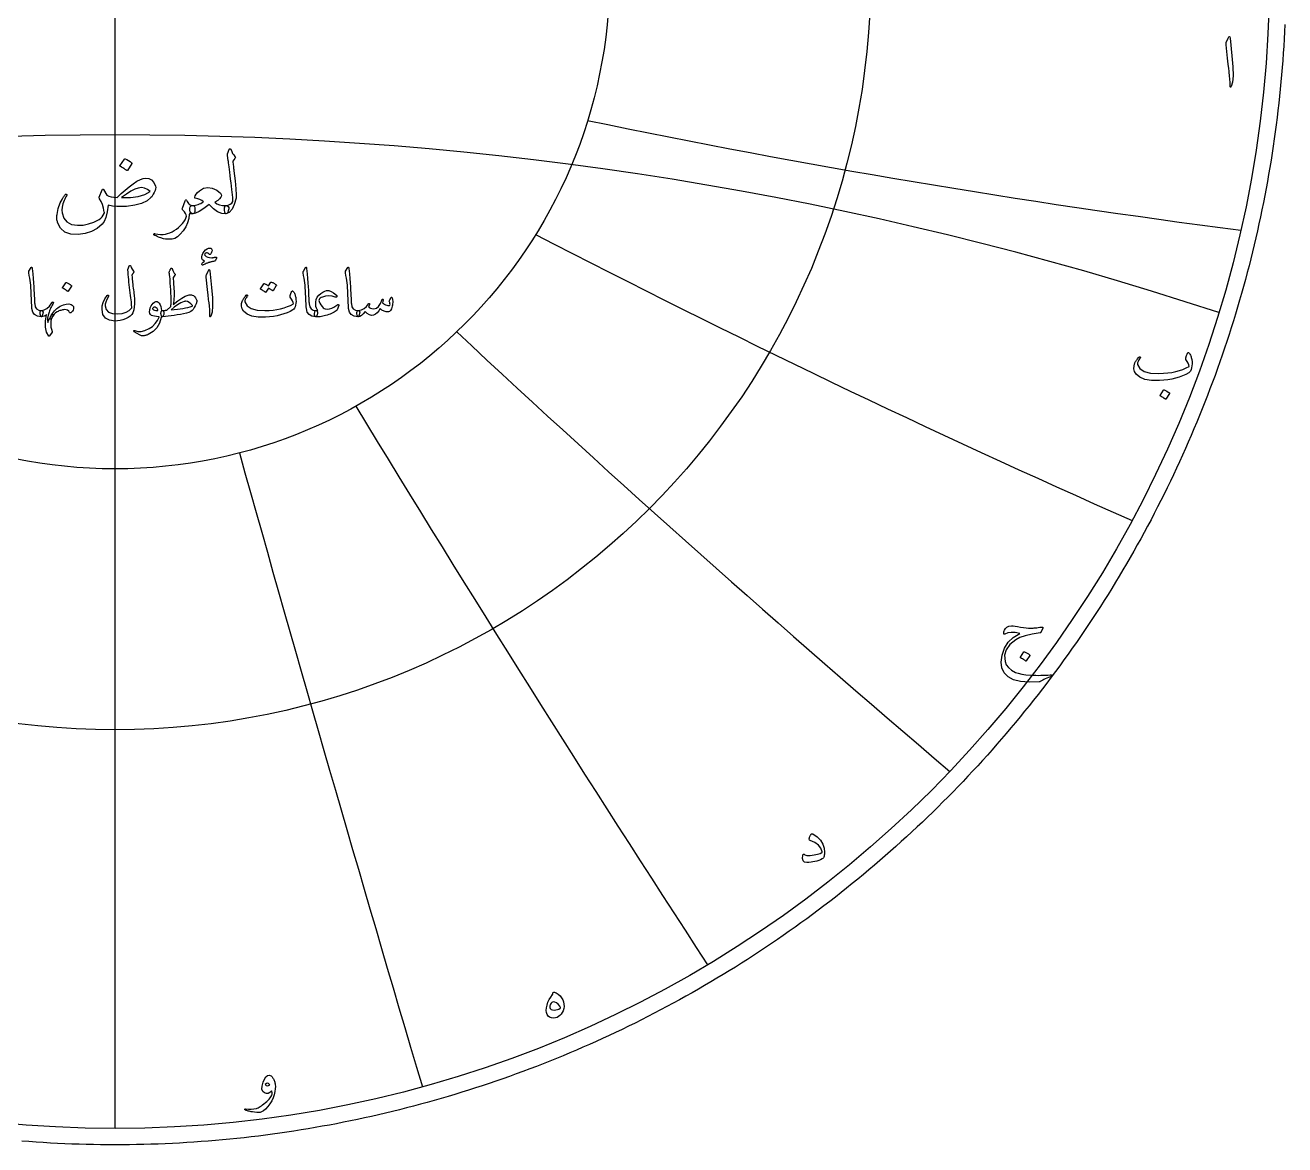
# Model space of a CAD drawing. Header units: millimetres. Extents: x -62 to 62, y -62 to 63.
# Drawn here: x -4.7 to 61.6, y -61.6 to -2.7 of the extents above; entities that cross this region are included whole.
import ezdxf

# ---------------------------------------------------------------- set-up
doc = ezdxf.new("R2010")
doc.units = ezdxf.units.MM
for name, color, linetype in [('CUT_OUTER', 1, 'Continuous'), ('ENGRAVE', 7, 'Continuous'), ('ENGRAVE_FINE', 8, 'Continuous'), ('TEXT', 5, 'Continuous')]:
    doc.layers.add(name, color=color, linetype=linetype)

msp = doc.modelspace()

# ---------------------------------------------------------------- linework, layer by layer
at = {"layer": 'CUT_OUTER'}
msp.add_lwpolyline([(61.5557, -2.6455), (61.5383, -3.0232), (61.5186, -3.4007), (61.4966, -3.7781), (61.4722, -4.1554), (61.4456, -4.5325), (61.4166, -4.9094), (61.3853, -5.2862), (61.3517, -5.6627), (61.3158, -6.0391), (61.2776, -6.4152), (61.2371, -6.7911), (61.1943, -7.1667), (61.1491, -7.542), (61.1017, -7.9171), (61.052, -8.2919), (61, -8.6663), (60.9456, -9.0404), (60.889, -9.4142), (60.8301, -9.7876), (60.7689, -10.1607), (60.7054, -10.5334), (60.6396, -10.9057), (60.5716, -11.2775), (60.5012, -11.649), (60.4286, -12.02), (60.3537, -12.3906), (60.2766, -12.7606), (60.1971, -13.1303), (60.1154, -13.4994), (60.0315, -13.868), (59.9453, -14.2361), (59.8568, -14.6036), (59.7661, -14.9706), (59.6731, -15.3371), (59.5778, -15.7029), (59.4804, -16.0682), (59.3807, -16.4328), (59.2787, -16.7969), (59.1745, -17.1603), (59.0681, -17.5231), (58.9595, -17.8852), (58.8486, -18.2466), (58.7356, -18.6073), (58.6203, -18.9674), (58.5028, -19.3267), (58.3831, -19.6853), (58.2612, -20.0432), (58.1372, -20.4003), (58.0109, -20.7566), (57.8824, -21.1122), (57.7518, -21.4669), (57.619, -21.8209), (57.484, -22.174), (57.3469, -22.5263), (57.2076, -22.8778), (57.0661, -23.2284), (56.9225, -23.5781), (56.7768, -23.9269), (56.6289, -24.2748), (56.4789, -24.6218), (56.3267, -24.9679), (56.1725, -25.3131), (56.0161, -25.6573), (55.8576, -26.0005), (55.697, -26.3427), (55.5344, -26.684), (55.3696, -27.0242), (55.2027, -27.3635), (55.0338, -27.7017), (54.8628, -28.0388), (54.6897, -28.3749), (54.5146, -28.71), (54.3374, -29.0439), (54.1581, -29.3768), (53.9769, -29.7085), (53.7936, -30.0392), (53.6082, -30.3687), (53.4209, -30.6971), (53.2315, -31.0243), (53.0402, -31.3503), (52.8468, -31.6752), (52.6515, -31.9988), (52.4541, -32.3213), (52.2548, -32.6425), (52.0535, -32.9625), (51.8503, -33.2813), (51.6451, -33.5988), (51.438, -33.9151), (51.2289, -34.2301), (51.0179, -34.5438), (50.805, -34.8562), (50.5902, -35.1672), (50.3734, -35.477), (50.1548, -35.7854), (49.9343, -36.0925), (49.7119, -36.3982), (49.4876, -36.7025), (49.2615, -37.0055), (49.0335, -37.307), (48.8037, -37.6072), (48.572, -37.906), (48.3385, -38.2033), (48.1032, -38.4992), (47.866, -38.7936), (47.6271, -39.0866), (47.3864, -39.3781), (47.1439, -39.6681), (46.8996, -39.9566), (46.6535, -40.2436), (46.4057, -40.5291), (46.1562, -40.8131), (45.9049, -41.0955), (45.6519, -41.3764), (45.3971, -41.6558), (45.1407, -41.9335), (44.8825, -42.2097), (44.6227, -42.4843), (44.3612, -42.7573), (44.098, -43.0287), (43.8331, -43.2985), (43.5666, -43.5666), (43.2985, -43.8331), (43.0287, -44.098), (42.7573, -44.3612), (42.4843, -44.6227), (42.2097, -44.8825), (41.9335, -45.1407), (41.6558, -45.3971), (41.3764, -45.6519), (41.0955, -45.9049), (40.8131, -46.1562), (40.5291, -46.4057), (40.2436, -46.6535), (39.9566, -46.8996), (39.6681, -47.1439), (39.3781, -47.3864), (39.0866, -47.6271), (38.7936, -47.866), (38.4992, -48.1032), (38.2033, -48.3385), (37.906, -48.572), (37.6072, -48.8037), (37.307, -49.0335), (37.0055, -49.2615), (36.7025, -49.4876), (36.3982, -49.7119), (36.0925, -49.9343), (35.7854, -50.1548), (35.477, -50.3734), (35.1672, -50.5902), (34.8562, -50.805), (34.5438, -51.0179), (34.2301, -51.2289), (33.9151, -51.438), (33.5988, -51.6451), (33.2813, -51.8503), (32.9625, -52.0535), (32.6425, -52.2548), (32.3213, -52.4541), (31.9988, -52.6515), (31.6752, -52.8468), (31.3503, -53.0402), (31.0243, -53.2315), (30.6971, -53.4209), (30.3687, -53.6082), (30.0392, -53.7936), (29.7085, -53.9769), (29.3768, -54.1581), (29.0439, -54.3374), (28.71, -54.5146), (28.3749, -54.6897), (28.0388, -54.8628), (27.7017, -55.0338), (27.3635, -55.2027), (27.0242, -55.3696), (26.684, -55.5344), (26.3427, -55.697), (26.0005, -55.8576), (25.6573, -56.0161), (25.3131, -56.1725), (24.9679, -56.3267), (24.6218, -56.4789), (24.2748, -56.6289), (23.9269, -56.7768), (23.5781, -56.9225), (23.2284, -57.0661), (22.8778, -57.2076), (22.5263, -57.3469), (22.174, -57.484), (21.8209, -57.619), (21.4669, -57.7518), (21.1122, -57.8824), (20.7566, -58.0109), (20.4003, -58.1372), (20.0432, -58.2612), (19.6853, -58.3831), (19.3267, -58.5028), (18.9674, -58.6203), (18.6073, -58.7356), (18.2466, -58.8486), (17.8852, -58.9595), (17.5231, -59.0681), (17.1603, -59.1745), (16.7969, -59.2787), (16.4328, -59.3807), (16.0682, -59.4804), (15.7029, -59.5778), (15.3371, -59.6731), (14.9706, -59.7661), (14.6036, -59.8568), (14.2361, -59.9453), (13.868, -60.0315), (13.4994, -60.1154), (13.1303, -60.1971), (12.7606, -60.2766), (12.3906, -60.3537), (12.02, -60.4286), (11.649, -60.5012), (11.2775, -60.5716), (10.9057, -60.6396), (10.5334, -60.7054), (10.1607, -60.7689), (9.7876, -60.8301), (9.4142, -60.889), (9.0404, -60.9456), (8.6663, -61), (8.2919, -61.052), (7.9171, -61.1017), (7.542, -61.1491), (7.1667, -61.1943), (6.7911, -61.2371), (6.4152, -61.2776), (6.0391, -61.3158), (5.6627, -61.3517), (5.2862, -61.3853), (4.9094, -61.4166), (4.5325, -61.4456), (4.1554, -61.4722), (3.7781, -61.4966), (3.4007, -61.5186), (3.0232, -61.5383), (2.6455, -61.5557), (2.2678, -61.5708), (1.89, -61.5835), (1.512, -61.5939), (1.1341, -61.6021), (0.7561, -61.6079), (0.378, -61.6113), (0, -61.6125), (-0.378, -61.6113), (-0.7561, -61.6079), (-1.1341, -61.6021), (-1.512, -61.5939), (-1.89, -61.5835), (-2.2678, -61.5708), (-2.6455, -61.5557), (-3.0232, -61.5383), (-3.4007, -61.5186), (-3.7781, -61.4966), (-4.1554, -61.4722), (-4.5325, -61.4456), (-4.9094, -61.4166)], dxfattribs=at)
at = {"layer": 'ENGRAVE'}
for points in [[(0, -60.75), (0, 60.75)], [(0, -60.75), (0, -26.0306)]]:
    msp.add_lwpolyline(points, dxfattribs=at)
for radius in [60.75, 39.7663, 26.0306]:
    msp.add_circle((0, 0), radius, dxfattribs=at)
for centre, radius, start, end in [((117.4968, 438.5039), 455.711, 258.272169, 262.655164), ((283.708, 491.3967), 568.8078, 242.62174, 246.128136), ((534.9284, 534.9284), 757.5475, 226.9686481, 229.5984454), ((982.6783, 567.3496), 1135.3958, 211.3135506, 213.0667487), ((2192.0063, 587.3463), 2269.6803, 195.6571114, 196.5337104)]:
    msp.add_arc(centre, radius, start, end, dxfattribs=at)
at = {"layer": 'ENGRAVE_FINE'}
msp.add_arc((0, -193.4019), 184.9493, 71.697291, 108.302709, dxfattribs=at)
at = {"layer": 'TEXT'}
for points in [[(58.5743, -3.3685), (58.6109, -3.2976), (58.6404, -3.2727), (58.6626, -3.2938), (58.6777, -3.3608), (58.7659, -4.2997), (58.8183, -4.876), (58.8301, -5.3363), (58.8011, -5.6808), (58.7314, -5.9093), (58.7187, -5.928), (58.7074, -5.938), (58.6976, -5.9395), (58.6892, -5.9323), (58.6825, -5.921), (58.6777, -5.9064), (58.6749, -5.8884), (58.6739, -5.8671), (58.6739, -5.7011), (58.6662, -5.5251), (58.6509, -5.339), (58.6279, -5.1428), (58.6229, -5.0916), (58.6078, -4.9531), (58.5826, -4.7275), (58.5474, -4.4147), (58.4631, -3.7211), (58.4612, -3.6842), (58.4631, -3.6502), (58.4689, -3.619), (58.4785, -3.5908)], [(5.916, -9.4432), (5.9484, -9.365), (5.9735, -9.303), (5.9915, -9.2572), (6.0023, -9.2276), (6.0107, -9.2087), (6.0214, -9.1953), (6.0346, -9.1872), (6.0502, -9.1845), (6.0678, -9.1875), (6.0825, -9.1965), (6.0942, -9.2114), (6.1029, -9.2324), (6.1427, -9.3351), (6.1903, -9.4276), (6.2457, -9.5099), (6.3089, -9.5821), (6.3265, -9.6051), (6.3316, -9.6312), (6.3241, -9.6602), (6.3041, -9.6923), (6.1987, -9.8408), (6.2059, -9.9072), (6.213, -9.9725), (6.2202, -10.0366), (6.2274, -10.0994), (6.2346, -10.1611), (6.2418, -10.2216), (6.249, -10.2809), (6.2562, -10.3389), (6.3223, -10.8767), (6.3627, -11.297), (6.3774, -11.6), (6.3663, -11.7856), (6.2759, -12.1224), (6.158, -12.3712), (6.0125, -12.532), (5.8394, -12.6048), (5.8346, -12.6048), (5.8298, -12.6048), (5.825, -12.6048), (5.8202, -12.6048), (5.7918, -12.5778), (5.7735, -12.5162), (5.7655, -12.4197), (5.7675, -12.2886), (5.772, -12.2401), (5.7855, -12.2048), (5.808, -12.1826), (5.8394, -12.1736), (5.961, -12.1494), (6.0622, -12.1054), (6.143, -12.0416), (6.2035, -11.9581), (6.1994, -11.8578), (6.1921, -11.7437), (6.1815, -11.6159), (6.1675, -11.4743), (6.1506, -11.3195), (6.131, -11.1521), (6.1087, -10.9722), (6.0837, -10.7797), (6.0607, -10.5904), (6.0394, -10.4204), (6.0199, -10.2695), (6.0023, -10.1378), (5.987, -10.0252), (5.9747, -9.9318), (5.9654, -9.8575), (5.9592, -9.8024), (5.9113, -9.5294), (5.9098, -9.5024), (5.9101, -9.4791), (5.9122, -9.4593), (5.916, -9.4432)], [(0.4934, -9.7258), (0.4994, -9.7198), (0.5078, -9.7162), (0.5186, -9.715), (0.5317, -9.7162), (0.6248, -9.7539), (0.7126, -9.8), (0.7949, -9.8545), (0.8718, -9.9174), (0.8793, -9.927), (0.8826, -9.9366), (0.8817, -9.9461), (0.8766, -9.9557), (0.6515, -10.3198), (0.6431, -10.3285), (0.6323, -10.3306), (0.6191, -10.3261), (0.6036, -10.315), (0.5901, -10.3054), (0.5689, -10.291), (0.5398, -10.2719), (0.503, -10.2479), (0.4578, -10.2192), (0.4036, -10.1857), (0.3404, -10.1473), (0.2683, -10.1042), (0.2587, -10.097), (0.2539, -10.0899), (0.2539, -10.0827), (0.2587, -10.0755)], [(1.6143, -10.7222), (1.7814, -10.7467), (1.9233, -10.8252), (2.0401, -10.9575), (2.1317, -11.1437), (2.1419, -11.215), (2.1341, -11.2946), (2.1083, -11.3826), (2.0646, -11.479), (2.0143, -11.5719), (1.9688, -11.6491), (1.9281, -11.7108), (1.8922, -11.7569), (1.6826, -11.9293), (1.3988, -12.0635), (1.0407, -12.1593), (0.6084, -12.2168), (0.3482, -12.2293), (0.0994, -12.2239), (-0.138, -12.2006), (-0.3641, -12.1593), (-0.4174, -12.5105), (-0.4862, -12.7928), (-0.5706, -13.0063), (-0.6706, -13.1509), (-0.9329, -13.3739), (-1.2311, -13.5401), (-1.5652, -13.6494), (-1.9353, -13.7018), (-2.3248, -13.6835), (-2.6359, -13.5712), (-2.8685, -13.3649), (-3.0227, -13.0646), (-3.0359, -13.0181), (-3.0466, -12.9694), (-3.055, -12.9187), (-3.061, -12.8658), (-3.064, -12.8112), (-3.0634, -12.7551), (-3.0592, -12.6974), (-3.0514, -12.6383), (-3.0347, -12.5337), (-3.0131, -12.4305), (-2.9868, -12.3289), (-2.9556, -12.2287), (-2.92, -12.1304), (-2.8802, -12.0341), (-2.8362, -11.94), (-2.788, -11.8479), (-2.7666, -11.8105), (-2.7455, -11.7748), (-2.7246, -11.741), (-2.7041, -11.709), (-2.6842, -11.6787), (-2.6652, -11.6503), (-2.6471, -11.6237), (-2.6299, -11.5988), (-2.6176, -11.5847), (-2.6047, -11.576), (-2.5913, -11.5728), (-2.5772, -11.5749), (-2.5622, -11.5805), (-2.5508, -11.588), (-2.5431, -11.5973), (-2.5389, -11.6084), (-2.5377, -11.621), (-2.5389, -11.6347), (-2.5425, -11.6497), (-2.5485, -11.6659), (-2.5835, -11.7189), (-2.6167, -11.7772), (-2.6482, -11.841), (-2.6778, -11.9102), (-2.7401, -12.0871), (-2.7784, -12.2539), (-2.7928, -12.4105), (-2.7832, -12.5569), (-2.6937, -12.835), (-2.5305, -13.0371), (-2.2937, -13.1631), (-1.9832, -13.2131), (-1.6832, -13.1991), (-1.3916, -13.1425), (-1.1084, -13.0434), (-0.8335, -12.9018), (-0.7506, -12.8428), (-0.679, -12.7712), (-0.6188, -12.6871), (-0.57, -12.5904), (-0.5644, -12.5769), (-0.5617, -12.5605), (-0.562, -12.541), (-0.5653, -12.5185), (-0.6075, -12.3042), (-0.6623, -12.1162), (-0.7296, -11.9545), (-0.8096, -11.8192), (-0.8254, -11.7943), (-0.8347, -11.7725), (-0.8374, -11.7536), (-0.8335, -11.7377), (-0.685, -11.3449), (-0.6638, -11.3153), (-0.6431, -11.303), (-0.623, -11.3081), (-0.6036, -11.3305), (-0.4263, -11.6323), (-0.3314, -11.6772), (-0.2096, -11.7114), (-0.0608, -11.7347), (0.115, -11.7473), (0.3236, -11.544), (0.5329, -11.3557), (0.7428, -11.1823), (0.9533, -11.024), (1.1545, -10.8919), (1.3317, -10.7976), (1.485, -10.741), (1.6143, -10.7222)], [(1.8491, -11.4311), (1.7021, -11.3192), (1.5485, -11.2515), (1.3883, -11.2282), (1.2215, -11.2491), (1.0407, -11.3129), (0.8335, -11.418), (0.6, -11.5644), (0.3401, -11.7521), (0.8135, -11.7536), (1.2227, -11.7006), (1.5679, -11.5931), (1.8491, -11.4311)], [(5.8394, -12.1736), (5.9095, -12.1841), (5.9568, -12.2156), (5.9813, -12.268), (5.9831, -12.3413), (5.9598, -12.4548), (5.928, -12.5365), (5.8879, -12.5865), (5.8394, -12.6048), (5.6187, -12.5847), (5.3975, -12.4958), (5.1756, -12.338), (4.9532, -12.1114), (4.6727, -12.329), (4.4346, -12.4838), (4.2391, -12.5757), (4.0861, -12.6048), (4.0355, -12.5934), (3.9939, -12.5593), (3.9613, -12.5024), (3.9376, -12.4227), (3.9308, -12.3174), (3.9532, -12.2407), (4.005, -12.1928), (4.0861, -12.1736), (4.1599, -12.1665), (4.2328, -12.1545), (4.3049, -12.1377), (4.376, -12.1162), (4.4462, -12.0895), (4.5155, -12.0575), (4.5839, -12.0201), (4.6514, -11.9772), (4.5685, -11.9096), (4.4682, -11.8551), (4.3505, -11.8138), (4.2155, -11.7856), (4.2032, -11.7805), (4.1951, -11.7701), (4.1912, -11.7542), (4.1915, -11.7329), (4.2143, -11.6596), (4.2634, -11.5784), (4.3388, -11.4895), (4.4406, -11.3928), (4.6529, -11.2656), (4.8777, -11.2192), (5.1152, -11.2536), (5.3652, -11.3689), (5.4711, -11.4425), (5.5448, -11.515), (5.5861, -11.5862), (5.5951, -11.6563), (5.5687, -11.7317), (5.5041, -11.8144), (5.4011, -11.9042), (5.2598, -12.0012), (5.3607, -12.0766), (5.4909, -12.1305), (5.6505, -12.1629), (5.8394, -12.1736)], [(3.5448, -12.3078), (3.6933, -11.9245), (3.7098, -11.894), (3.7257, -11.879), (3.7409, -11.8796), (3.7556, -11.8958), (3.7957, -11.9629), (3.8347, -12.0204), (3.8724, -12.0683), (3.9089, -12.1066), (3.949, -12.1359), (3.9927, -12.1569), (4.04, -12.1695), (4.0909, -12.1736), (4.1412, -12.1868), (4.1772, -12.2263), (4.1987, -12.2922), (4.2059, -12.3844), (4.1987, -12.4772), (4.1772, -12.5449), (4.1412, -12.5874), (4.0909, -12.6048), (4.0523, -12.6066), (4.0131, -12.6072), (3.9733, -12.6066), (3.9329, -12.6048), (3.926, -12.6066), (3.9197, -12.612), (3.914, -12.6209), (3.9089, -12.6335), (3.8832, -12.8602), (3.8203, -13.0802), (3.7203, -13.2937), (3.5832, -13.5006), (3.4302, -13.6805), (3.2826, -13.8131), (3.1404, -13.8985), (3.0035, -13.9365), (2.8748, -13.9464), (2.7568, -13.9473), (2.6496, -13.9392), (2.5532, -13.9221), (2.5061, -13.9089), (2.4556, -13.8934), (2.4019, -13.8754), (2.3449, -13.855), (2.2848, -13.8317), (2.2221, -13.8047), (2.1567, -13.7742), (2.0886, -13.7401), (2.0715, -13.7323), (2.0586, -13.7233), (2.05, -13.7131), (2.0455, -13.7018), (2.0425, -13.6865), (2.0431, -13.6742), (2.0473, -13.6649), (2.055, -13.6586), (2.0652, -13.653), (2.0766, -13.6503), (2.0892, -13.6506), (2.103, -13.6539), (2.2538, -13.6844), (2.3952, -13.6994), (2.5269, -13.6988), (2.649, -13.6826), (2.7699, -13.6507), (2.888, -13.6077), (3.0034, -13.5537), (3.1161, -13.4886), (3.2264, -13.4127), (3.3347, -13.3263), (3.4408, -13.2295), (3.5448, -13.1221), (3.623, -13.0242), (3.685, -12.9269), (3.7308, -12.8302), (3.7604, -12.7341), (3.7517, -12.667), (3.7161, -12.5904), (3.6535, -12.5042), (3.564, -12.4084), (3.5484, -12.3877), (3.54, -12.3641), (3.5389, -12.3374), (3.5448, -12.3078)], [(5.2221, -15.1077), (5.1752, -15.1165), (5.1318, -15.1248), (5.0917, -15.1326), (5.055, -15.14), (5.0219, -15.1472), (4.9926, -15.1544), (4.9671, -15.1616), (4.9454, -15.1688), (4.9234, -15.177), (4.8969, -15.1872), (4.8659, -15.1994), (4.8304, -15.2137), (4.7905, -15.2302), (4.746, -15.2492), (4.6971, -15.2706), (4.6436, -15.2945), (4.6218, -15.3017), (4.6032, -15.3017), (4.5877, -15.2945), (4.5754, -15.2802), (4.5679, -15.2449), (4.5888, -15.2038), (4.638, -15.1569), (4.7155, -15.1041), (4.6562, -15.0704), (4.6113, -15.0341), (4.5807, -14.995), (4.5646, -14.9532), (4.5614, -14.8744), (4.5807, -14.7889), (4.6225, -14.6966), (4.6867, -14.5975), (4.7633, -14.5088), (4.8421, -14.4475), (4.9232, -14.4136), (5.0065, -14.4071), (5.053, -14.4188), (5.0846, -14.4431), (5.1015, -14.4799), (5.1035, -14.5293), (5.0954, -14.5827), (5.0819, -14.6317), (5.0631, -14.6761), (5.0388, -14.7161), (5.0146, -14.7442), (4.9921, -14.7565), (4.9715, -14.7532), (4.9526, -14.7341), (4.931, -14.7056), (4.9059, -14.6847), (4.8771, -14.6714), (4.8448, -14.6658), (4.8109, -14.6658), (4.781, -14.673), (4.7552, -14.6874), (4.7334, -14.7089), (4.7175, -14.735), (4.7128, -14.7592), (4.7193, -14.7817), (4.737, -14.8023), (4.8035, -14.8515), (4.8843, -14.8877), (4.9795, -14.9108), (5.0891, -14.9209), (5.0987, -14.9206), (5.1093, -14.9195), (5.1211, -14.9179), (5.134, -14.9155), (5.1481, -14.9127), (5.1632, -14.9097), (5.1795, -14.9064), (5.1969, -14.9029), (5.2158, -14.8994), (5.2328, -14.8962), (5.2481, -14.8932), (5.2616, -14.8904), (5.2735, -14.888), (5.284, -14.8863), (5.2932, -14.8853), (5.3011, -14.885), (5.3159, -14.8865), (5.328, -14.8913), (5.3375, -14.8991), (5.3442, -14.9101), (5.3485, -14.9207), (5.3505, -14.9308), (5.3503, -14.9404), (5.3478, -14.9496), (5.313, -15.0148), (5.2804, -15.0628), (5.2501, -15.0938), (5.2221, -15.1077)], [(-4.4137, -15.4382), (-4.4067, -15.4275), (-4.4002, -15.4203), (-4.3941, -15.4167), (-4.3885, -15.4167), (-4.38, -15.4214), (-4.3724, -15.4356), (-4.3656, -15.4591), (-4.3598, -15.4921), (-4.3302, -15.7605), (-4.3059, -16.0086), (-4.287, -16.2365), (-4.2736, -16.4442), (-4.2649, -16.6218), (-4.257, -16.781), (-4.2497, -16.9218), (-4.243, -17.0442), (-4.2373, -17.1482), (-4.2327, -17.2337), (-4.2292, -17.3009), (-4.2269, -17.3496), (-4.195, -17.4955), (-4.1245, -17.6029), (-4.0153, -17.6716), (-3.8676, -17.7017), (-3.8265, -17.7125), (-3.8002, -17.7376), (-3.7888, -17.7771), (-3.7921, -17.831), (-3.809, -17.9159), (-3.8272, -17.9765), (-3.8467, -18.0129), (-3.8676, -18.025), (-4.0755, -17.9976), (-4.2287, -17.9154), (-4.327, -17.7785), (-4.3706, -17.5867), (-4.3774, -17.495), (-4.3836, -17.403), (-4.3891, -17.3109), (-4.3939, -17.2185), (-4.3983, -17.1258), (-4.4025, -17.033), (-4.4064, -16.9399), (-4.4101, -16.8466), (-4.4168, -16.6686), (-4.4263, -16.5084), (-4.4384, -16.366), (-4.4532, -16.2412), (-4.4707, -16.1214), (-4.4909, -15.9938), (-4.5138, -15.8583), (-4.5394, -15.7149), (-4.5428, -15.6891), (-4.5421, -15.6655), (-4.5374, -15.6442), (-4.5287, -15.6251)], [(0.7527, -15.352), (0.759, -15.341), (0.7671, -15.3332), (0.7769, -15.3284), (0.7886, -15.3269), (0.8003, -15.3289), (0.8102, -15.335), (0.8182, -15.3451), (0.8245, -15.3592), (0.858, -15.4416), (0.8937, -15.5128), (0.9316, -15.5728), (0.9718, -15.6215), (0.9837, -15.639), (0.9871, -15.6592), (0.9819, -15.6821), (0.9682, -15.7077), (0.9595, -15.7201), (0.9512, -15.732), (0.9433, -15.7434), (0.9359, -15.7544), (0.9289, -15.7647), (0.9224, -15.7742), (0.9164, -15.7827), (0.9108, -15.7903), (0.9013, -15.8043), (0.8946, -15.8209), (0.8906, -15.8402), (0.8892, -15.8622), (0.8935, -15.9243), (0.8991, -15.992), (0.906, -16.0653), (0.9144, -16.1442), (0.9238, -16.2288), (0.9341, -16.3189), (0.9453, -16.4147), (0.9575, -16.5161), (0.9711, -16.6172), (0.9831, -16.7123), (0.9935, -16.8014), (1.0024, -16.8843), (1.0099, -16.9615), (1.0163, -17.033), (1.0216, -17.0989), (1.0257, -17.1592), (1.0304, -17.3377), (1.0158, -17.5068), (0.9819, -17.6664), (0.9287, -17.8166), (0.8769, -17.9049), (0.7967, -17.9864), (0.6882, -18.0612), (0.5515, -18.1292), (0.4033, -18.1856), (0.2641, -18.2253), (0.1338, -18.2484), (0.0126, -18.255), (-0.291, -18.2132), (-0.5084, -18.0987), (-0.6395, -17.9114), (-0.6844, -17.6514), (-0.6687, -17.4576), (-0.618, -17.2679), (-0.5322, -17.0822), (-0.4114, -16.9005), (-0.4022, -16.8899), (-0.3925, -16.8834), (-0.3824, -16.881), (-0.3718, -16.8825), (-0.3606, -16.8868), (-0.3521, -16.8924), (-0.3463, -16.8994), (-0.3431, -16.9077), (-0.3409, -16.92), (-0.3413, -16.9319), (-0.3445, -16.9434), (-0.3503, -16.9544), (-0.4327, -17.1149), (-0.4895, -17.2517), (-0.5207, -17.3646), (-0.5263, -17.4538), (-0.4664, -17.6458), (-0.3368, -17.7798), (-0.1376, -17.8559), (0.1311, -17.8741), (0.3734, -17.8479), (0.5793, -17.787), (0.7489, -17.6916), (0.882, -17.5616), (0.8792, -17.4988), (0.8744, -17.4255), (0.8675, -17.3416), (0.8587, -17.2472), (0.8476, -17.142), (0.834, -17.0258), (0.8179, -16.8986), (0.7994, -16.7604), (0.7819, -16.6178), (0.7653, -16.4774), (0.7495, -16.3394), (0.7347, -16.2035), (0.721, -16.0699), (0.7087, -15.9385), (0.6977, -15.8094), (0.688, -15.6826), (0.6736, -15.5604), (0.6743, -15.5465), (0.6763, -15.5335), (0.6797, -15.5213), (0.6844, -15.5101)], [(2.9443, -15.4814), (2.9528, -15.4722), (2.9604, -15.4661), (2.9672, -15.4632), (2.973, -15.4634), (2.98, -15.4665), (2.9865, -15.4724), (2.9925, -15.4809), (2.9981, -15.4921), (3.0209, -15.5406), (3.0426, -15.5855), (3.0631, -15.6269), (3.0826, -15.6646), (3.1011, -15.6983), (3.1189, -15.7275), (3.1361, -15.7522), (3.1526, -15.7724), (3.1648, -15.789), (3.1688, -15.8065), (3.1648, -15.8249), (3.1526, -15.8442), (3.0808, -15.934), (3.0716, -15.9495), (3.0655, -15.9673), (3.0626, -15.9873), (3.0628, -16.0095), (3.0745, -16.179), (3.0844, -16.3283), (3.0925, -16.4575), (3.0987, -16.5664), (3.1035, -16.6553), (3.1068, -16.7244), (3.1088, -16.7738), (3.1095, -16.8035), (3.1087, -16.8911), (3.1064, -16.9741), (3.1024, -17.0527), (3.0969, -17.1268), (3.0901, -17.1964), (3.0821, -17.2616), (3.073, -17.3222), (3.0628, -17.3783), (3.3069, -17.1915), (3.5182, -17.0478), (3.6967, -16.9472), (3.8424, -16.8897), (3.9073, -16.8744), (3.9655, -16.8682), (4.0169, -16.8709), (4.0616, -16.8825), (4.1247, -16.9153), (4.1846, -16.967), (4.2415, -17.0375), (4.2951, -17.1268), (4.3034, -17.1482), (4.3068, -17.1726), (4.3052, -17.2003), (4.2987, -17.231), (4.263, -17.3415), (4.2206, -17.4466), (4.1714, -17.5463), (4.1155, -17.6406), (4.0611, -17.7012), (3.9844, -17.7538), (3.8851, -17.7982), (3.7634, -17.8346), (3.6005, -17.8706), (3.4387, -17.9033), (3.278, -17.9326), (3.1185, -17.9586), (2.9603, -17.9809), (2.8037, -17.9994), (2.6486, -18.0141), (2.4952, -18.025), (2.4779, -18.0201), (2.4619, -18.0053), (2.4473, -17.9806), (2.4341, -17.946), (2.4224, -17.9035), (2.4161, -17.8624), (2.4152, -17.8227), (2.4197, -17.7843), (2.4298, -17.7509), (2.4458, -17.7259), (2.4675, -17.7095), (2.4952, -17.7017), (2.5319, -17.6997), (2.5666, -17.6972), (2.5992, -17.6943), (2.6299, -17.6909), (2.6585, -17.6875), (2.6851, -17.6846), (2.7097, -17.6821), (2.7323, -17.6801), (2.9335, -17.4861), (2.9353, -17.4777), (2.9371, -17.4668), (2.9389, -17.4534), (2.9407, -17.4376), (2.9425, -17.4193), (2.9443, -17.3985), (2.946, -17.3753), (2.9478, -17.3496), (2.9494, -17.3216), (2.9505, -17.2917), (2.9512, -17.2597), (2.9514, -17.2256), (2.9514, -17.1898), (2.9514, -17.1524), (2.9514, -17.1135), (2.9514, -17.0729), (2.951, -17.0271), (2.9496, -16.9723), (2.9474, -16.9086), (2.9443, -16.8358), (2.9402, -16.7545), (2.9353, -16.6652), (2.9294, -16.5677), (2.9227, -16.4622), (2.9072, -16.228), (2.8931, -16.0427), (2.8803, -15.9064), (2.8688, -15.8191), (2.8596, -15.7629), (2.8535, -15.7203), (2.8506, -15.6911), (2.8508, -15.6754), (2.8617, -15.6457), (2.8728, -15.6179), (2.8842, -15.5918), (2.8958, -15.5676), (2.9075, -15.5447), (2.9196, -15.5227), (2.9318, -15.5016), (2.9443, -15.4814)], [(4.8951, -15.6179), (4.9295, -15.5514), (4.9571, -15.5281), (4.978, -15.5478), (4.9921, -15.6107), (5.0747, -16.4909), (5.1239, -17.0312), (5.1349, -17.4628), (5.1078, -17.7857), (5.0424, -17.9999), (5.0305, -18.0174), (5.02, -18.0268), (5.0108, -18.0282), (5.0029, -18.0214), (4.9966, -18.0109), (4.9921, -17.9972), (4.9894, -17.9803), (4.9885, -17.9604), (4.9885, -17.8047), (4.9813, -17.6397), (4.967, -17.4652), (4.9454, -17.2813), (4.9407, -17.2333), (4.9265, -17.1035), (4.903, -16.892), (4.87, -16.5987), (4.7909, -15.9484), (4.7891, -15.9138), (4.7909, -15.882), (4.7963, -15.8528), (4.8053, -15.8263)], [(10.0255, -15.4382), (10.0325, -15.4275), (10.039, -15.4203), (10.0451, -15.4167), (10.0507, -15.4167), (10.0592, -15.4214), (10.0669, -15.4356), (10.0736, -15.4591), (10.0794, -15.4921), (10.1091, -15.7605), (10.1333, -16.0086), (10.1522, -16.2365), (10.1657, -16.4442), (10.1743, -16.6218), (10.1823, -16.781), (10.1896, -16.9218), (10.1962, -17.0442), (10.2019, -17.1482), (10.2065, -17.2337), (10.21, -17.3009), (10.2124, -17.3496), (10.2443, -17.4955), (10.3148, -17.6029), (10.4239, -17.6716), (10.5716, -17.7017), (10.6127, -17.7125), (10.639, -17.7376), (10.6505, -17.7771), (10.6471, -17.831), (10.6302, -17.9159), (10.6121, -17.9765), (10.5925, -18.0129), (10.5716, -18.025), (10.3637, -17.9976), (10.2106, -17.9154), (10.1122, -17.7785), (10.0687, -17.5867), (10.0618, -17.495), (10.0556, -17.403), (10.0501, -17.3109), (10.0453, -17.2185), (10.0409, -17.1258), (10.0368, -17.033), (10.0328, -16.9399), (10.0291, -16.8466), (10.0224, -16.6686), (10.013, -16.5084), (10.0008, -16.366), (9.986, -16.2412), (9.9685, -16.1214), (9.9483, -15.9938), (9.9254, -15.8583), (9.8998, -15.7149), (9.8964, -15.6891), (9.8971, -15.6655), (9.9018, -15.6442), (9.9106, -15.6251)], [(12.2495, -15.4382), (12.2564, -15.4275), (12.2629, -15.4203), (12.269, -15.4167), (12.2746, -15.4167), (12.2831, -15.4214), (12.2908, -15.4356), (12.2975, -15.4591), (12.3033, -15.4921), (12.333, -15.7605), (12.3572, -16.0086), (12.3761, -16.2365), (12.3896, -16.4442), (12.3982, -16.6218), (12.4062, -16.781), (12.4135, -16.9218), (12.4201, -17.0442), (12.4258, -17.1482), (12.4304, -17.2337), (12.4339, -17.3009), (12.4363, -17.3496), (12.4682, -17.4955), (12.5387, -17.6029), (12.6478, -17.6716), (12.7956, -17.7017), (12.8366, -17.7125), (12.8629, -17.7376), (12.8744, -17.7771), (12.871, -17.831), (12.8542, -17.9159), (12.836, -17.9765), (12.8164, -18.0129), (12.7956, -18.025), (12.5876, -17.9976), (12.4345, -17.9154), (12.3361, -17.7785), (12.2926, -17.5867), (12.2857, -17.495), (12.2795, -17.403), (12.274, -17.3109), (12.2692, -17.2185), (12.2648, -17.1258), (12.2607, -17.033), (12.2568, -16.9399), (12.253, -16.8466), (12.2463, -16.6686), (12.2369, -16.5084), (12.2248, -16.366), (12.2099, -16.2412), (12.1924, -16.1214), (12.1722, -15.9938), (12.1493, -15.8583), (12.1237, -15.7149), (12.1203, -15.6891), (12.121, -15.6655), (12.1257, -15.6442), (12.1345, -15.6251)], [(-2.585, -16.2358), (-2.5805, -16.2313), (-2.5742, -16.2287), (-2.5661, -16.2278), (-2.5562, -16.2287), (-2.4864, -16.2569), (-2.4206, -16.2915), (-2.3589, -16.3324), (-2.3012, -16.3795), (-2.2955, -16.3867), (-2.2931, -16.3939), (-2.2937, -16.4011), (-2.2976, -16.4083), (-2.4664, -16.6813), (-2.4727, -16.6878), (-2.4808, -16.6894), (-2.4907, -16.6861), (-2.5023, -16.6777), (-2.5124, -16.6706), (-2.5284, -16.6598), (-2.5502, -16.6454), (-2.5778, -16.6274), (-2.6117, -16.6059), (-2.6523, -16.5807), (-2.6997, -16.552), (-2.7538, -16.5197), (-2.761, -16.5143), (-2.7646, -16.5089), (-2.7646, -16.5035), (-2.761, -16.4981)], [(8.2004, -16.2107), (8.2049, -16.2062), (8.2112, -16.2035), (8.2193, -16.2026), (8.2292, -16.2035), (8.2645, -16.2167), (8.2988, -16.2313), (8.3319, -16.2473), (8.3639, -16.2646), (8.395, -16.2834), (8.4254, -16.3041), (8.4552, -16.3266), (8.4843, -16.3508), (8.4899, -16.3582), (8.4923, -16.3661), (8.4917, -16.3744), (8.4879, -16.3831), (8.3154, -16.6562), (8.3107, -16.6598), (8.3037, -16.6598), (8.2945, -16.6562), (8.2831, -16.649), (8.2752, -16.6424), (8.2624, -16.6333), (8.2447, -16.6217), (8.222, -16.6077), (8.1941, -16.591), (8.1609, -16.5713), (8.1223, -16.5487), (8.0783, -16.5233), (7.9418, -16.7352), (7.9355, -16.7417), (7.9274, -16.7433), (7.9175, -16.7399), (7.9058, -16.7316), (7.8957, -16.7244), (7.8798, -16.7137), (7.858, -16.6993), (7.8304, -16.6813), (7.7965, -16.6598), (7.7558, -16.6346), (7.7085, -16.6059), (7.6543, -16.5736), (7.6487, -16.5682), (7.6463, -16.5628), (7.6469, -16.5574), (7.6507, -16.552), (7.8268, -16.2897), (7.8313, -16.2852), (7.8376, -16.2825), (7.8457, -16.2816), (7.8555, -16.2825), (7.8856, -16.2923), (7.9148, -16.3036), (7.9431, -16.3166), (7.9705, -16.331), (7.997, -16.3469), (8.0226, -16.3638), (8.0473, -16.3819), (8.0711, -16.4011)], [(2.4233, -18.0645), (2.3391, -18.3603), (2.1979, -18.6079), (1.9996, -18.8076), (1.7443, -18.9591), (1.7086, -18.9745), (1.6733, -18.9883), (1.6385, -19.0006), (1.6042, -19.0112), (1.5705, -19.0201), (1.5377, -19.0269), (1.5058, -19.0318), (1.4748, -19.0346), (1.3976, -19.0236), (1.2952, -18.9834), (1.1676, -18.914), (1.0149, -18.8154), (0.9986, -18.8013), (0.9889, -18.7876), (0.986, -18.7743), (0.9898, -18.7615), (0.9983, -18.7517), (1.0096, -18.7472), (1.0235, -18.7481), (1.0401, -18.7543), (1.1989, -18.8058), (1.3769, -18.8055), (1.5743, -18.7537), (1.791, -18.6502), (1.9679, -18.53), (2.1143, -18.3888), (2.2302, -18.2264), (2.3155, -18.043), (2.3148, -18.0365), (2.3128, -18.0313), (2.3095, -18.0275), (2.3047, -18.025), (2.181, -18.0178), (2.0757, -18.0035), (1.9888, -17.9819), (1.9203, -17.9532), (1.8673, -17.9087), (1.8341, -17.8472), (1.8206, -17.7686), (1.8269, -17.6729), (1.8289, -17.6602), (1.8314, -17.6473), (1.8343, -17.6342), (1.8377, -17.6208), (1.8415, -17.607), (1.8458, -17.5925), (1.8505, -17.5774), (1.8557, -17.5616), (1.8979, -17.4589), (1.9491, -17.3738), (2.0092, -17.3062), (2.0784, -17.2562), (2.1491, -17.2288), (2.214, -17.2292), (2.2731, -17.2575), (2.3263, -17.3137), (2.3728, -17.3918), (2.408, -17.4825), (2.4321, -17.5858), (2.4449, -17.7017), (2.4519, -17.7016), (2.4588, -17.7012), (2.4654, -17.7007), (2.4718, -17.6999), (2.4782, -17.6991), (2.4848, -17.6985), (2.4917, -17.6982), (2.4988, -17.6981), (2.523, -17.7032), (2.5419, -17.7187), (2.5553, -17.7446), (2.5634, -17.7807), (2.5668, -17.8205), (2.5661, -17.8607), (2.5614, -17.9013), (2.5526, -17.9424), (2.5412, -17.9785), (2.5284, -18.0044), (2.5142, -18.0199), (2.4988, -18.025), (2.4305, -18.025), (2.43, -18.0315), (2.4287, -18.0403), (2.4264, -18.0513), (2.4233, -18.0645)], [(3.7167, -17.2131), (3.6985, -17.2137), (3.6799, -17.2158), (3.6608, -17.2191), (3.6412, -17.2238), (3.4648, -17.2932), (3.291, -17.39), (3.1198, -17.5142), (2.9514, -17.6657), (3.1196, -17.65), (3.2793, -17.6316), (3.4304, -17.6105), (3.573, -17.5867), (3.707, -17.56), (3.8326, -17.5301), (3.9495, -17.4971), (4.058, -17.461), (4.0681, -17.4567), (4.0733, -17.4511), (4.0735, -17.4441), (4.0688, -17.4358), (3.9915, -17.3411), (3.9071, -17.2723), (3.8155, -17.2297), (3.7167, -17.2131)], [(9.3717, -16.6885), (9.3958, -16.7188), (9.4179, -16.7523), (9.438, -16.7889), (9.4561, -16.8286), (9.4722, -16.8713), (9.4862, -16.9167), (9.4982, -16.9647), (9.5082, -17.0155), (9.5212, -17.1174), (9.5244, -17.2185), (9.5176, -17.3186), (9.501, -17.4178), (9.4759, -17.5063), (9.4435, -17.5777), (9.404, -17.6321), (9.3573, -17.6693), (9.2091, -17.7477), (9.0519, -17.8175), (8.8857, -17.8788), (8.7106, -17.9316), (8.5265, -17.9754), (8.3334, -18.0098), (8.1313, -18.0347), (7.9202, -18.0502), (7.5245, -18.0461), (7.1999, -17.9909), (6.9461, -17.8845), (6.7633, -17.7268), (6.6883, -17.6035), (6.6538, -17.4708), (6.6596, -17.3287), (6.7059, -17.1771), (6.7215, -17.1445), (6.7395, -17.1111), (6.7601, -17.0771), (6.7831, -17.0424), (6.8086, -17.007), (6.8365, -16.971), (6.867, -16.9343), (6.8999, -16.8969), (6.9109, -16.8863), (6.9223, -16.8798), (6.9342, -16.8774), (6.9466, -16.8789), (6.9549, -16.8821), (6.9618, -16.8879), (6.9674, -16.8965), (6.9717, -16.9077), (6.9737, -16.9182), (6.9726, -16.9283), (6.9683, -16.938), (6.9609, -16.9472), (6.9302, -16.9838), (6.9026, -17.0217), (6.8781, -17.061), (6.8567, -17.1017), (6.8422, -17.1405), (6.8343, -17.178), (6.8332, -17.2142), (6.8388, -17.249), (6.9511, -17.4522), (7.1621, -17.5948), (7.472, -17.6767), (7.8807, -17.6981), (8.1053, -17.6894), (8.3194, -17.6707), (8.523, -17.6418), (8.716, -17.6029), (8.8987, -17.5538), (9.0712, -17.4946), (9.2337, -17.4254), (9.386, -17.346), (9.3712, -17.2719), (9.3375, -17.1897), (9.285, -17.0994), (9.2136, -17.0011), (9.2113, -16.9917), (9.2118, -16.9741), (9.2149, -16.9485), (9.2208, -16.9149), (9.2223, -16.9115), (9.2235, -16.9086), (9.2241, -16.9061), (9.2244, -16.9041), (9.236, -16.8583), (9.2531, -16.8071), (9.2756, -16.7505), (9.3034, -16.6885), (9.3158, -16.6697), (9.3312, -16.6634), (9.3499, -16.6697), (9.3717, -16.6885)], [(11.7824, -17.4394), (11.6854, -17.655), (11.673, -17.6763), (11.6611, -17.6936), (11.6497, -17.7068), (11.6387, -17.716), (11.5828, -17.7543), (11.5228, -17.7901), (11.4588, -17.8235), (11.3908, -17.8544), (11.3189, -17.8832), (11.2435, -17.9105), (11.1644, -17.9362), (11.0818, -17.9604), (10.9273, -17.9981), (10.7908, -18.0214), (10.6722, -18.0304), (10.5716, -18.025), (10.5332, -18.0075), (10.5079, -17.9729), (10.4955, -17.9213), (10.4962, -17.8526), (10.5054, -17.7906), (10.5187, -17.7448), (10.5359, -17.7151), (10.5573, -17.7017), (10.5609, -17.7017), (10.5645, -17.7017), (10.5681, -17.7017), (10.5716, -17.7017), (10.5984, -17.7044), (10.6246, -17.7053), (10.6505, -17.7044), (10.6758, -17.7017), (10.6323, -17.6372), (10.5986, -17.566), (10.5748, -17.4881), (10.5609, -17.4035), (10.5588, -17.2519), (10.5851, -17.117), (10.6397, -16.9986), (10.7225, -16.8969), (10.8292, -16.8019), (10.9336, -16.7289), (11.0358, -16.678), (11.1357, -16.649), (11.2435, -16.6492), (11.3656, -16.6894), (11.5022, -16.7696), (11.6531, -16.8897), (11.6701, -16.9084), (11.6782, -16.9283), (11.6773, -16.9497), (11.6674, -16.9723), (11.6533, -16.9899), (11.636, -16.9993), (11.6156, -17.0006), (11.592, -16.9939), (11.4229, -16.945), (11.2534, -16.9274), (11.0834, -16.9414), (10.913, -16.9867), (10.8454, -17.0152), (10.7935, -17.0469), (10.7573, -17.0817), (10.7369, -17.1197), (10.732, -17.1677), (10.7459, -17.2292), (10.7787, -17.3042), (10.8303, -17.3927), (10.8932, -17.4821), (10.9525, -17.549), (11.0082, -17.5934), (11.0603, -17.6154), (11.1737, -17.6267), (11.2875, -17.6137), (11.4018, -17.5764), (11.5165, -17.5149), (11.6207, -17.443), (11.6746, -17.4089), (11.7177, -17.3891), (11.7501, -17.3837), (11.7716, -17.3927), (11.7804, -17.4037), (11.7851, -17.4152), (11.7858, -17.4271), (11.7824, -17.4394)], [(14.538, -17.0011), (14.5459, -16.9957), (14.5551, -16.9975), (14.5656, -17.0065), (14.5776, -17.0226), (14.5903, -17.05), (14.6, -17.0891), (14.6065, -17.1399), (14.6099, -17.2023), (14.611, -17.2732), (14.6072, -17.3424), (14.5984, -17.4098), (14.5847, -17.4753), (14.5448, -17.6029), (14.5003, -17.6945), (14.4514, -17.7502), (14.3979, -17.7699), (14.2715, -17.7625), (14.1545, -17.7295), (14.0469, -17.6709), (13.9488, -17.5867), (13.8815, -17.7194), (13.8015, -17.8229), (13.709, -17.8973), (13.6039, -17.9424), (13.4937, -17.9523), (13.3821, -17.9244), (13.2691, -17.8589), (13.1548, -17.7556), (13.0623, -17.8735), (12.9716, -17.9577), (12.8827, -18.0082), (12.7956, -18.025), (12.778, -18.0151), (12.7614, -17.9855), (12.7457, -17.9361), (12.7309, -17.8669), (12.7255, -17.7987), (12.7345, -17.7484), (12.7578, -17.716), (12.7956, -17.7017), (12.9613, -17.6642), (13.1063, -17.5912), (13.2307, -17.4827), (13.3345, -17.3388), (13.3401, -17.3309), (13.3461, -17.3253), (13.3526, -17.322), (13.3596, -17.3208), (13.3681, -17.3217), (13.3758, -17.3244), (13.3825, -17.3289), (13.3884, -17.3352), (13.3917, -17.3545), (13.3839, -17.3873), (13.3648, -17.4336), (13.3345, -17.4933), (13.3742, -17.5393), (13.436, -17.5732), (13.5197, -17.595), (13.6255, -17.6047), (13.7573, -17.5771), (13.8725, -17.487), (13.9711, -17.3345), (14.053, -17.1197), (14.0571, -17.1086), (14.062, -17.1008), (14.0678, -17.0961), (14.0746, -17.0945), (14.0847, -17.0954), (14.0934, -17.0981), (14.1008, -17.1026), (14.1069, -17.1089), (14.1114, -17.1179), (14.1141, -17.1268), (14.115, -17.1358), (14.1141, -17.1448), (14.0782, -17.2957), (14.1201, -17.333), (14.1707, -17.3658), (14.2297, -17.394), (14.2973, -17.4178), (14.3631, -17.4333), (14.4132, -17.4367), (14.4475, -17.428), (14.4662, -17.4071), (14.4722, -17.3752), (14.4689, -17.3298), (14.4561, -17.271), (14.4338, -17.1987), (14.4377, -17.1783), (14.4563, -17.1385), (14.4898, -17.0795), (14.538, -17.0011)], [(-3.2927, -17.9963), (-3.3323, -18.0812), (-3.361, -18.1705), (-3.379, -18.2644), (-3.3862, -18.3627), (-3.383, -18.4651), (-3.37, -18.5711), (-3.3471, -18.6807), (-3.3143, -18.7939), (-3.3103, -18.8089), (-3.3089, -18.8217), (-3.3103, -18.8323), (-3.3143, -18.8406), (-3.4436, -19.0238), (-3.4555, -19.0371), (-3.4661, -19.0445), (-3.4753, -19.046), (-3.4832, -19.0418), (-3.6062, -18.8309), (-3.6664, -18.572), (-3.6637, -18.2651), (-3.5981, -17.9101), (-3.6608, -17.9604), (-3.7266, -17.9963), (-3.7955, -18.0178), (-3.8676, -18.025), (-3.8831, -18.0203), (-3.8972, -18.0062), (-3.91, -17.9826), (-3.9215, -17.9496), (-3.928, -17.9297), (-3.9332, -17.9096), (-3.937, -17.8893), (-3.9394, -17.8687), (-3.9412, -17.8482), (-3.943, -17.8279), (-3.9448, -17.8078), (-3.9466, -17.7879), (-3.9444, -17.7515), (-3.9305, -17.725), (-3.9049, -17.7084), (-3.8676, -17.7017), (-3.721, -17.6689), (-3.5829, -17.5885), (-3.4533, -17.4605), (-3.3323, -17.2849), (-3.3159, -17.2627), (-3.299, -17.2499), (-3.2817, -17.2465), (-3.264, -17.2526), (-3.251, -17.264), (-3.2442, -17.2768), (-3.2438, -17.291), (-3.2496, -17.3065), (-3.2814, -17.3626), (-3.3121, -17.4196), (-3.3416, -17.4776), (-3.37, -17.5364), (-3.3973, -17.5961), (-3.4234, -17.6568), (-3.4485, -17.7183), (-3.4724, -17.7807), (-3.5254, -17.9507), (-3.555, -18.0978), (-3.5613, -18.2219), (-3.5442, -18.3232), (-3.5427, -18.3264), (-3.5415, -18.3286), (-3.5409, -18.33), (-3.5406, -18.3304), (-3.5404, -18.33), (-3.5397, -18.3286), (-3.5386, -18.3264), (-3.5371, -18.3232), (-3.5152, -18.2717), (-3.4926, -18.2213), (-3.4694, -18.172), (-3.4454, -18.1238), (-3.4206, -18.0766), (-3.3947, -18.03), (-3.3676, -17.984), (-3.3395, -17.9388), (-3.319, -17.9074), (-3.3008, -17.8885), (-3.2849, -17.8822), (-3.2712, -17.8885), (-3.2645, -17.902), (-3.2658, -17.9244), (-3.2752, -17.9559), (-3.2927, -17.9963)], [(-2.3874, -17.8023), (-2.4339, -17.7295), (-2.4943, -17.6801), (-2.5686, -17.6541), (-2.6568, -17.6514), (-2.7069, -17.6578), (-2.7565, -17.6662), (-2.8057, -17.6766), (-2.8544, -17.6891), (-2.9027, -17.704), (-2.9505, -17.7219), (-2.9979, -17.7427), (-3.0448, -17.7663), (-3.1252, -17.8202), (-3.2011, -17.8957), (-3.2725, -17.9927), (-3.3395, -18.1112), (-3.3585, -18.138), (-3.3763, -18.1535), (-3.3927, -18.1577), (-3.4077, -18.1508), (-3.4203, -18.1368), (-3.4257, -18.1202), (-3.4239, -18.1009), (-3.4149, -18.0789), (-3.4012, -18.0499), (-3.3889, -18.0241), (-3.3779, -18.0014), (-3.3682, -17.9819), (-3.3597, -17.9653), (-3.352, -17.9514), (-3.3453, -17.9401), (-3.3395, -17.9316), (-3.2867, -17.8521), (-3.2326, -17.7789), (-3.1771, -17.712), (-3.1203, -17.6514), (-3.0621, -17.5968), (-3.0026, -17.5481), (-2.9418, -17.5052), (-2.8796, -17.4681), (-2.7199, -17.3956), (-2.5715, -17.3577), (-2.4343, -17.3543), (-2.3083, -17.3855), (-2.2547, -17.4127), (-2.2158, -17.4475), (-2.1918, -17.4899), (-2.1826, -17.54), (-2.188, -17.6083), (-2.2077, -17.6729), (-2.2419, -17.734), (-2.2904, -17.7915), (-2.322, -17.8164), (-2.3488, -17.8265), (-2.3705, -17.8218), (-2.3874, -17.8023)], [(2.2509, -17.6622), (2.2131, -17.5964), (2.1718, -17.5499), (2.1269, -17.5227), (2.0784, -17.5149), (2.0494, -17.5225), (2.0236, -17.5346), (2.0009, -17.5512), (1.9814, -17.5723), (1.9751, -17.5836), (1.9742, -17.5957), (1.9787, -17.6087), (1.9886, -17.6226), (2.0256, -17.6552), (2.0793, -17.6774), (2.1496, -17.6893), (2.2365, -17.6909), (2.2455, -17.6891), (2.2509, -17.6837), (2.2526, -17.6747), (2.2509, -17.6622)], [(56.5143, -19.9344), (56.5401, -19.9668), (56.5636, -20.0024), (56.5851, -20.0415), (56.6044, -20.0839), (56.6215, -20.1294), (56.6365, -20.1778), (56.6493, -20.229), (56.6599, -20.2832), (56.6738, -20.3919), (56.6772, -20.4997), (56.67, -20.6065), (56.6523, -20.7124), (56.6254, -20.8067), (56.591, -20.8829), (56.5488, -20.9409), (56.499, -20.9806), (56.3409, -21.0642), (56.1732, -21.1387), (55.996, -21.2041), (55.8092, -21.2604), (55.6128, -21.3071), (55.4068, -21.3437), (55.1912, -21.3703), (54.9661, -21.3868), (54.544, -21.3825), (54.1977, -21.3236), (53.9271, -21.2101), (53.7321, -21.0419), (53.6521, -20.9104), (53.6152, -20.7689), (53.6214, -20.6173), (53.6708, -20.4556), (53.6874, -20.4208), (53.7067, -20.3852), (53.7286, -20.3489), (53.7532, -20.3119), (53.7803, -20.2742), (53.8102, -20.2357), (53.8426, -20.1966), (53.8777, -20.1567), (53.8894, -20.1454), (53.9017, -20.1385), (53.9144, -20.1359), (53.9275, -20.1375), (53.9364, -20.1409), (53.9438, -20.1471), (53.9498, -20.1562), (53.9544, -20.1682), (53.9565, -20.1794), (53.9553, -20.1902), (53.9508, -20.2005), (53.9429, -20.2103), (53.91, -20.2494), (53.8806, -20.2899), (53.8545, -20.3318), (53.8317, -20.3751), (53.8162, -20.4166), (53.8078, -20.4566), (53.8066, -20.4951), (53.8126, -20.5323), (53.9323, -20.749), (54.1575, -20.9011), (54.488, -20.9885), (54.9239, -21.0113), (55.1636, -21.0021), (55.3919, -20.9821), (55.6091, -20.9513), (55.8149, -20.9097), (56.0098, -20.8574), (56.1938, -20.7943), (56.3671, -20.7204), (56.5296, -20.6357), (56.5138, -20.5567), (56.4779, -20.469), (56.4219, -20.3727), (56.3457, -20.2678), (56.3433, -20.2578), (56.3438, -20.2391), (56.3471, -20.2118), (56.3534, -20.1759), (56.355, -20.1723), (56.3562, -20.1691), (56.3569, -20.1665), (56.3572, -20.1644), (56.3696, -20.1155), (56.3878, -20.0609), (56.4118, -20.0005), (56.4415, -19.9344), (56.4547, -19.9143), (56.4712, -19.9076), (56.4911, -19.9143), (56.5143, -19.9344)], [(55.1768, -21.885), (55.1816, -21.8803), (55.1883, -21.8774), (55.197, -21.8764), (55.2075, -21.8774), (55.282, -21.9076), (55.3522, -21.9444), (55.418, -21.988), (55.4796, -22.0383), (55.4856, -22.046), (55.4882, -22.0537), (55.4875, -22.0613), (55.4834, -22.069), (55.3033, -22.3602), (55.2966, -22.3672), (55.288, -22.3689), (55.2774, -22.3653), (55.265, -22.3564), (55.2542, -22.3487), (55.2372, -22.3372), (55.214, -22.3219), (55.1845, -22.3028), (55.1483, -22.2798), (55.105, -22.2529), (55.0545, -22.2223), (54.9967, -22.1878), (54.9891, -22.182), (54.9852, -22.1763), (54.9852, -22.1705), (54.9891, -22.1648)], [(48.8157, -34.4279), (48.7237, -34.6348), (48.7153, -34.6484), (48.7055, -34.6587), (48.6942, -34.6657), (48.6815, -34.6693), (48.2564, -34.7364), (47.9007, -34.8187), (47.6145, -34.9165), (47.3977, -35.0295), (47.0938, -35.2774), (46.8986, -35.5497), (46.8121, -35.8465), (46.8344, -36.1677), (46.9019, -36.3416), (47.0164, -36.4954), (47.1778, -36.629), (47.3862, -36.7425), (47.5326, -36.7933), (47.7148, -36.8345), (47.933, -36.8661), (48.1872, -36.8882), (48.3222, -36.8946), (48.4554, -36.8987), (48.5867, -36.9004), (48.716, -36.8997), (48.843, -36.8968), (48.967, -36.892), (49.0882, -36.8853), (49.2065, -36.8767), (49.2343, -36.8748), (49.2564, -36.8767), (49.2726, -36.8824), (49.2832, -36.892), (49.2889, -36.9037), (49.2909, -36.9159), (49.2889, -36.9286), (49.2832, -36.9418), (49.279, -36.9489), (49.2741, -36.9547), (49.2685, -36.9594), (49.2621, -36.9629), (49.2553, -36.9659), (49.2482, -36.9691), (49.2409, -36.9726), (49.2334, -36.9763), (49.1229, -37.0115), (49.0255, -37.0482), (48.9409, -37.0862), (48.8693, -37.1258), (48.8234, -37.1543), (48.7816, -37.1785), (48.7439, -37.1983), (48.7103, -37.2139), (48.6812, -37.2259), (48.6571, -37.235), (48.638, -37.2412), (48.624, -37.2446), (48.1, -37.264), (47.6545, -37.2264), (47.2875, -37.1318), (46.9992, -36.9801), (46.7908, -36.7722), (46.6677, -36.5126), (46.6298, -36.2012), (46.6773, -35.8381), (46.8028, -35.4724), (46.9992, -35.1608), (47.2665, -34.9033), (47.6047, -34.6999), (47.3651, -34.6542), (47.1563, -34.6434), (46.9781, -34.6676), (46.8305, -34.7268), (46.8176, -34.7316), (46.8056, -34.7344), (46.7946, -34.7354), (46.7846, -34.7344), (46.7762, -34.7313), (46.7702, -34.7258), (46.7666, -34.7179), (46.7654, -34.7076), (46.7707, -34.6599), (46.7788, -34.6128), (46.7898, -34.5661), (46.8037, -34.5198), (46.8526, -34.43), (46.9302, -34.3637), (47.0365, -34.3208), (47.1716, -34.3014), (47.2571, -34.3021), (47.3642, -34.3119), (47.4928, -34.3309), (47.643, -34.3589), (47.7979, -34.3869), (47.9409, -34.4058), (48.072, -34.4156), (48.191, -34.4164), (48.2482, -34.4138), (48.3088, -34.4101), (48.3728, -34.4052), (48.4401, -34.3991), (48.5107, -34.3916), (48.5848, -34.3823), (48.6621, -34.3714), (48.7428, -34.3589), (48.7891, -34.3574), (48.8166, -34.3685), (48.8255, -34.3919), (48.8157, -34.4279)], [(47.8269, -35.6695), (47.8317, -35.6647), (47.8384, -35.6618), (47.847, -35.6609), (47.8576, -35.6618), (47.9321, -35.692), (48.0023, -35.7289), (48.0681, -35.7725), (48.1297, -35.8228), (48.1357, -35.8305), (48.1383, -35.8381), (48.1376, -35.8458), (48.1335, -35.8535), (47.9534, -36.1447), (47.9467, -36.1517), (47.9381, -36.1533), (47.9275, -36.1497), (47.9151, -36.1409), (47.9043, -36.1332), (47.8873, -36.1217), (47.8641, -36.1064), (47.8346, -36.0872), (47.7984, -36.0642), (47.7551, -36.0374), (47.7045, -36.0067), (47.6468, -35.9723), (47.6391, -35.9665), (47.6353, -35.9608), (47.6353, -35.955), (47.6391, -35.9493)], [(36.5205, -45.4983), (36.5358, -45.4527), (36.5507, -45.4116), (36.5655, -45.3751), (36.5799, -45.3431), (36.594, -45.3155), (36.6073, -45.2919), (36.6198, -45.2724), (36.6317, -45.2569), (36.6501, -45.2421), (36.671, -45.2358), (36.6942, -45.2382), (36.7198, -45.2492), (36.9466, -45.4013), (37.1213, -45.5779), (37.2436, -45.7788), (37.3138, -46.0042), (37.3236, -46.0686), (37.3301, -46.1316), (37.3332, -46.1932), (37.333, -46.2533), (37.3292, -46.3115), (37.3215, -46.3673), (37.31, -46.4207), (37.2947, -46.4717), (37.281, -46.499), (37.263, -46.5235), (37.2408, -46.545), (37.2142, -46.5637), (37.1227, -46.6085), (37.0283, -46.6471), (36.9311, -46.6794), (36.831, -46.7055), (36.7284, -46.7259), (36.624, -46.741), (36.5177, -46.7508), (36.4094, -46.7553), (36.281, -46.7338), (36.2025, -46.6614), (36.1737, -46.5383), (36.1948, -46.3644), (36.202, -46.3455), (36.212, -46.3309), (36.225, -46.3206), (36.2408, -46.3146), (36.2544, -46.3163), (36.2686, -46.3213), (36.2832, -46.3297), (36.2983, -46.3414), (36.345, -46.3666), (36.4085, -46.3807), (36.4887, -46.3838), (36.5857, -46.3759), (36.7962, -46.3453), (36.968, -46.3108), (37.1009, -46.2725), (37.195, -46.2303), (37.1998, -46.2246), (37.2027, -46.215), (37.2036, -46.2016), (37.2027, -46.1843), (37.1378, -46.0032), (37.012, -45.8432), (36.8255, -45.7043), (36.578, -45.5865), (36.5457, -45.5695), (36.5253, -45.5491), (36.517, -45.5254), (36.5205, -45.4983)], [(23.054, -53.6004), (23.0868, -53.5853), (23.1239, -53.5822), (23.1654, -53.5911), (23.2111, -53.6119), (23.3249, -53.6881), (23.4209, -53.7748), (23.4993, -53.872), (23.5598, -53.9798), (23.6018, -54.0921), (23.624, -54.2069), (23.6267, -54.324), (23.6097, -54.4435), (23.5788, -54.5525), (23.5359, -54.6495), (23.481, -54.7345), (23.4142, -54.8076), (23.3388, -54.8663), (23.2581, -54.9082), (23.1721, -54.9333), (23.0808, -54.9417), (22.9615, -54.9331), (22.8643, -54.8996), (22.7891, -54.8411), (22.7359, -54.7578), (22.7041, -54.6564), (22.6928, -54.5403), (22.7021, -54.4093), (22.7321, -54.2634), (22.7807, -54.112), (22.8461, -53.9683), (22.9282, -53.8323), (23.0272, -53.7039), (23.0305, -53.6979), (23.0329, -53.6876), (23.0344, -53.673), (23.0348, -53.6541), (23.036, -53.6335), (23.0396, -53.6177), (23.0456, -53.6066), (23.054, -53.6004)], [(23.4181, -54.4244), (23.4341, -54.4042), (23.4363, -54.3784), (23.4245, -54.3468), (23.3989, -54.3094), (23.31, -54.2126), (23.2236, -54.1446), (23.1395, -54.1053), (23.0578, -54.0948), (23.019, -54.1017), (22.9831, -54.1226), (22.95, -54.1573), (22.9199, -54.2059), (22.8957, -54.2584), (22.8806, -54.3046), (22.8746, -54.3446), (22.8777, -54.3784), (22.9045, -54.4404), (22.9505, -54.4847), (23.0157, -54.5113), (23.1, -54.5202), (23.1931, -54.5142), (23.2772, -54.4962), (23.3522, -54.4663), (23.4181, -54.4244)], [(7.79, -58.3169), (7.8599, -58.1545), (7.9356, -58.0391), (8.017, -57.9706), (8.1042, -57.949), (8.1588, -57.9586), (8.2115, -57.9873), (8.2623, -58.0352), (8.3111, -58.1023), (8.3346, -58.1411), (8.3552, -58.1809), (8.3729, -58.2216), (8.3878, -58.2633), (8.4005, -58.3061), (8.4117, -58.3504), (8.4216, -58.3962), (8.4299, -58.4434), (8.4379, -58.5485), (8.4309, -58.6724), (8.4091, -58.8149), (8.3725, -58.9761), (8.3183, -59.143), (8.2441, -59.3028), (8.1497, -59.4553), (8.0352, -59.6007), (7.9152, -59.7274), (7.8082, -59.8201), (7.714, -59.8788), (7.6328, -59.9035), (7.55, -59.9078), (7.4546, -59.9054), (7.3469, -59.8963), (7.2266, -59.8805), (7.1657, -59.8705), (7.1093, -59.8599), (7.0574, -59.8485), (7.0101, -59.8364), (6.9671, -59.8241), (6.9282, -59.812), (6.8933, -59.8001), (6.8626, -59.7885), (6.8443, -59.7784), (6.8319, -59.7674), (6.8252, -59.7554), (6.8242, -59.7425), (6.8302, -59.7296), (6.8405, -59.7214), (6.8551, -59.7181), (6.874, -59.7195), (7.0218, -59.7339), (7.1663, -59.7348), (7.3073, -59.7224), (7.4451, -59.6965), (7.4876, -59.6834), (7.5346, -59.663), (7.5863, -59.6354), (7.6424, -59.6007), (7.7031, -59.5588), (7.7684, -59.5097), (7.8382, -59.4534), (7.9126, -59.3899), (7.9854, -59.3243), (8.0506, -59.2616), (8.108, -59.2017), (8.1579, -59.1447), (8.1998, -59.0903), (8.2335, -59.0383), (8.2592, -58.9888), (8.2767, -58.9416), (8.2666, -58.8702), (8.2556, -58.817), (8.2436, -58.7821), (8.2307, -58.7653), (8.1528, -58.857), (8.0649, -58.9061), (7.967, -58.9126), (7.8589, -58.8764), (7.7698, -58.7983), (7.7286, -58.6791), (7.7353, -58.5186), (7.79, -58.3169)], [(8.1387, -58.4587), (8.0822, -58.3902), (8.0237, -58.3648), (7.9634, -58.3825), (7.9011, -58.4434), (7.9519, -58.4846), (8.0084, -58.5009), (8.0707, -58.4922), (8.1387, -58.4587)]]:
    msp.add_lwpolyline(points, close=True, dxfattribs=at)

doc.saveas('drawing.dxf')
